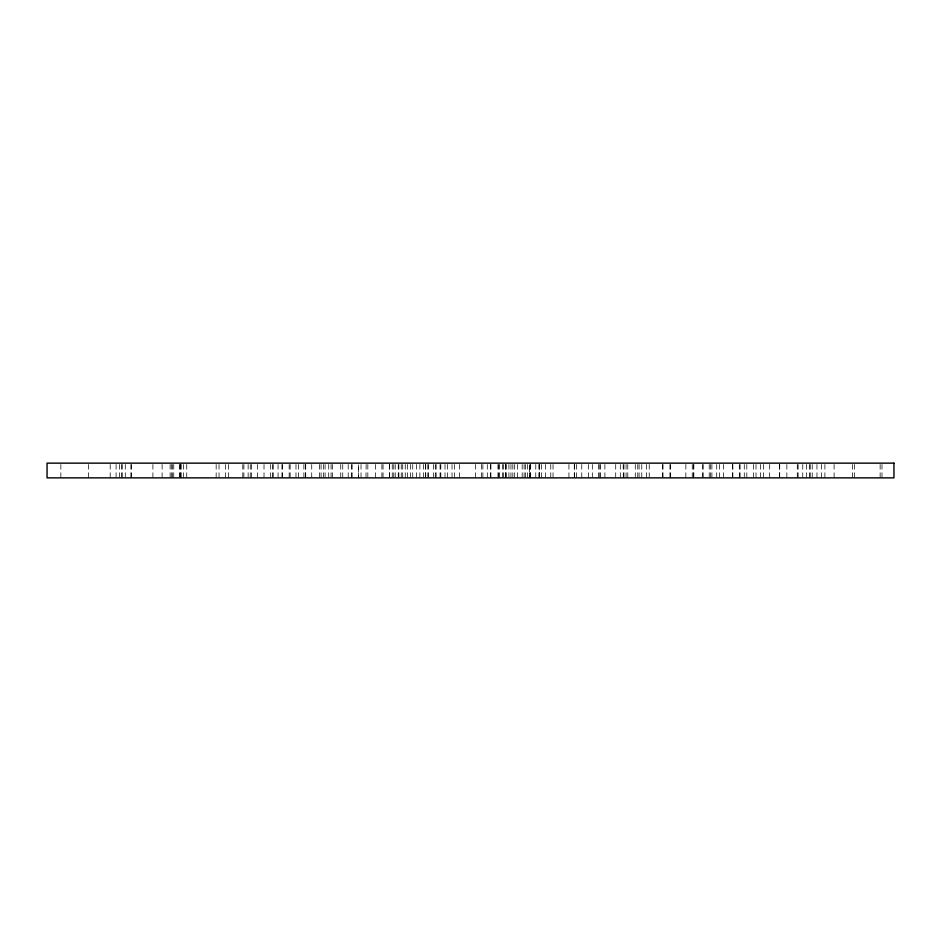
<?xml version="1.0" encoding="UTF-8"?>
<svg xmlns="http://www.w3.org/2000/svg" width="941" height="941" viewBox="0 0 941 941"><rect width="100%" height="100%" fill="white"/><g stroke="black" fill="none" stroke-linecap="round" stroke-linejoin="round"><path stroke-width="0.71" stroke-dasharray="4.71 3.53" d="M881.988 464.478L881.988 477.863M880.141 464.478L880.141 477.863M854.369 464.478L854.369 477.863M852.522 464.478L852.522 477.863M834.114 464.478L834.114 477.863M824.904 464.478L824.904 477.863M821.575 464.478L821.575 477.863M816.953 464.478L816.953 477.863M812.224 464.478L812.224 477.863M810.236 464.478L810.236 477.863M809.483 464.478L809.483 477.863M806.496 464.478L806.496 477.863M802.755 464.478L802.755 477.863M798.121 464.478L798.121 477.863M797.298 464.478L797.298 477.863M786.852 464.478L786.852 477.863M779.713 464.478L779.713 477.863M779.383 464.478L779.383 477.863M769.679 464.478L769.679 477.863M763.469 464.478L763.469 477.863M760.469 464.478L760.469 477.863M755.999 464.478L755.999 477.863M753.635 464.478L753.635 477.863M746.813 464.478L746.813 477.863M744.284 464.478L744.284 477.863M740.085 464.478L740.085 477.863M739.332 464.478L739.332 477.863M732.851 464.478L732.851 477.863M732.616 464.478L732.616 477.863M723.653 464.478L723.653 477.863M719.383 464.478L719.383 477.863M716.713 464.478L716.713 477.863M711.902 464.478L711.902 477.863M710.667 464.478L710.667 477.863M709.232 464.478L709.232 477.863M703.198 464.478L703.198 477.863M702.645 464.478L702.645 477.863M693.846 464.478L693.846 477.863M693.294 464.478L693.329 477.863M692.258 464.478L692.258 477.863M685.848 464.478L685.848 477.863M670.498 464.478L670.498 477.863M669.945 464.478L669.945 477.863M663.017 464.478L663.017 477.863M662.476 464.478L662.476 477.863M649.231 464.478L649.231 477.863M646.561 464.478L646.561 477.863M641.762 464.478L641.762 477.863M639.092 464.478L639.092 477.863M637.763 464.478L637.763 477.863M635.281 464.478L635.281 477.863M627.788 464.478L627.788 477.863M626.071 464.478L626.071 477.863M623.954 464.478L623.954 477.863M623.177 464.478L623.307 477.863M620.307 464.478L620.307 477.863M615.708 464.478L615.708 477.863M604.898 464.478L604.898 477.863M600.299 464.478L600.299 477.863M599.805 464.478L599.805 477.863M598.452 464.478L598.452 477.863M592.324 464.478L592.324 477.863M588.419 464.478L588.419 477.863M581.761 464.478L581.761 477.863M576.421 464.478L576.421 477.863M574.61 464.478L574.61 477.863M574.281 464.478L574.281 477.863M568.94 464.478L568.94 477.863M553.037 464.478L553.037 477.863M550.767 464.478L550.767 477.863M545.557 464.478L545.557 477.863M541.404 464.478L541.404 477.863M539.546 464.478L539.522 477.863M539.264 464.478L539.264 477.863M538.97 464.478L538.97 477.863M535.77 464.478L535.77 477.863M530.336 464.478L530.336 477.863M530.171 464.478L530.171 477.863M527.348 464.478L527.348 477.863M525.454 464.478L525.454 477.863M524.125 464.478L524.125 477.863M522.184 464.478L522.184 477.863M517.35 464.478L517.35 477.863M514.692 464.478L514.692 477.863M512.845 464.478L512.845 477.863M510.963 464.478L510.963 477.863M508.928 464.478L508.928 477.863M506.27 464.478L506.27 477.863M505.705 464.478L505.705 477.863M505.446 464.478L505.446 477.863M503.494 464.478L503.494 477.863M502.494 464.478L502.494 477.863M499.271 464.478L499.271 477.863M498.801 464.478L498.801 477.863M497.965 464.478L497.965 477.863M490.908 464.478L490.908 477.863M490.52 464.478L490.52 477.863M487.297 464.478L487.297 477.863M482.886 464.478L482.886 477.863M481.557 464.478L481.557 477.863M475.417 464.478L475.417 477.863M459.514 464.478L459.514 477.863M454.374 464.478L454.374 477.863M452.033 464.478L452.033 477.863M447.54 464.478L447.54 477.863M445.022 464.478L445.022 477.863M440.823 464.478L440.823 477.863M440.07 464.478L440.07 477.863M436.13 464.478L436.13 477.863M435.295 464.478L435.295 477.863M433.342 464.478L433.342 477.863M428.649 464.478L428.649 477.863M427.826 464.478L427.826 477.863M425.744 464.478L425.744 477.863M425.391 464.478L425.391 477.863M423.556 464.478L423.556 477.863M419.874 464.478L419.874 477.863M416.392 464.478L416.392 477.863M412.746 464.478L412.746 477.863M410.664 464.478L410.664 477.863M407.606 464.478L407.606 477.863M405.265 464.478L405.265 477.863M402.713 464.478L402.713 477.863M401.242 464.478L401.242 477.863M398.866 464.478L398.866 477.863M398.255 464.478L398.255 477.863M395.232 464.478L395.232 477.863M393.761 464.478L393.761 477.863M392.256 464.478L392.256 477.863M389.515 464.478L389.515 477.863M389.362 464.478L389.362 477.863M383.046 464.478L383.046 477.863M381.893 464.478L381.893 477.863M375.483 464.478L375.483 477.863M367.837 464.478L367.837 477.863M366.131 464.478L365.978 477.863M361.026 464.478L361.026 477.863M352.099 464.478L352.099 477.863M351.675 464.478L351.675 477.863M348.217 464.478L348.217 477.863M342.747 464.478L342.747 477.863M340.736 464.478L340.736 477.863M332.561 464.478L332.561 477.863M331.091 464.478L331.091 477.863M328.715 464.478L328.715 477.863M325.092 464.478L325.092 477.863M323.622 464.478L323.622 477.863M321.081 464.478L321.081 477.863M319.364 464.478L319.364 477.863M311.73 464.478L311.73 477.863M305.719 464.478L305.719 477.863M305.331 464.478L305.331 477.863M303.884 464.478L303.884 477.863M298.52 464.478L298.52 477.863M295.98 464.478L295.98 477.863M290.134 464.478L290.134 477.863M289.169 464.478L289.169 477.863M282.653 464.478L282.653 477.863M281.959 464.478L281.959 477.863M278.065 464.478L278.065 477.863M273.231 464.478L273.231 477.863M272.596 464.478L272.596 477.863M270.596 464.478L270.596 477.863M264.021 464.478L264.021 477.863M257.493 464.478L257.493 477.863M251.376 464.478L251.376 477.863M250.271 464.478L250.271 477.863M248.142 464.478L248.142 477.863M243.895 464.478L243.895 477.863M242.79 464.478L242.79 477.863M228.381 464.478L228.381 477.863M225.358 464.478L225.358 477.863M219.03 464.478L219.03 477.863M216.159 464.478L216.159 477.863M186.741 464.478L186.741 477.863M183.519 464.478L183.519 477.863M181.225 464.478L181.225 477.863M180.531 464.478L180.531 477.863M180.119 464.478L180.119 477.863M179.331 464.478L179.331 477.863M173.756 464.478L173.756 477.863M172.65 464.478L172.65 477.863M171.321 464.478L171.321 477.863M170.121 464.478L170.121 477.863M162.123 464.478L162.123 477.863M152.912 464.478L152.912 477.863M131.469 464.478L131.469 477.863M130.893 464.478L130.893 477.863M125.294 464.478L125.294 477.863M122.259 464.478L122.259 477.863M121.542 464.478L121.542 477.863M119.542 464.478L119.542 477.863M116.096 464.478L116.096 477.863M110.191 464.478L110.191 477.863M88.478 464.478L88.478 477.863M60.859 464.478L60.859 477.863M529.654 477.863L529.654 464.478L529.618 477.863M358.509 477.863L358.509 464.478L358.486 477.863"/><path stroke-width="1.41" d="M893.95 463.137L47.05 463.137L47.05 477.863L893.95 477.863L893.95 463.137"/></g></svg>
